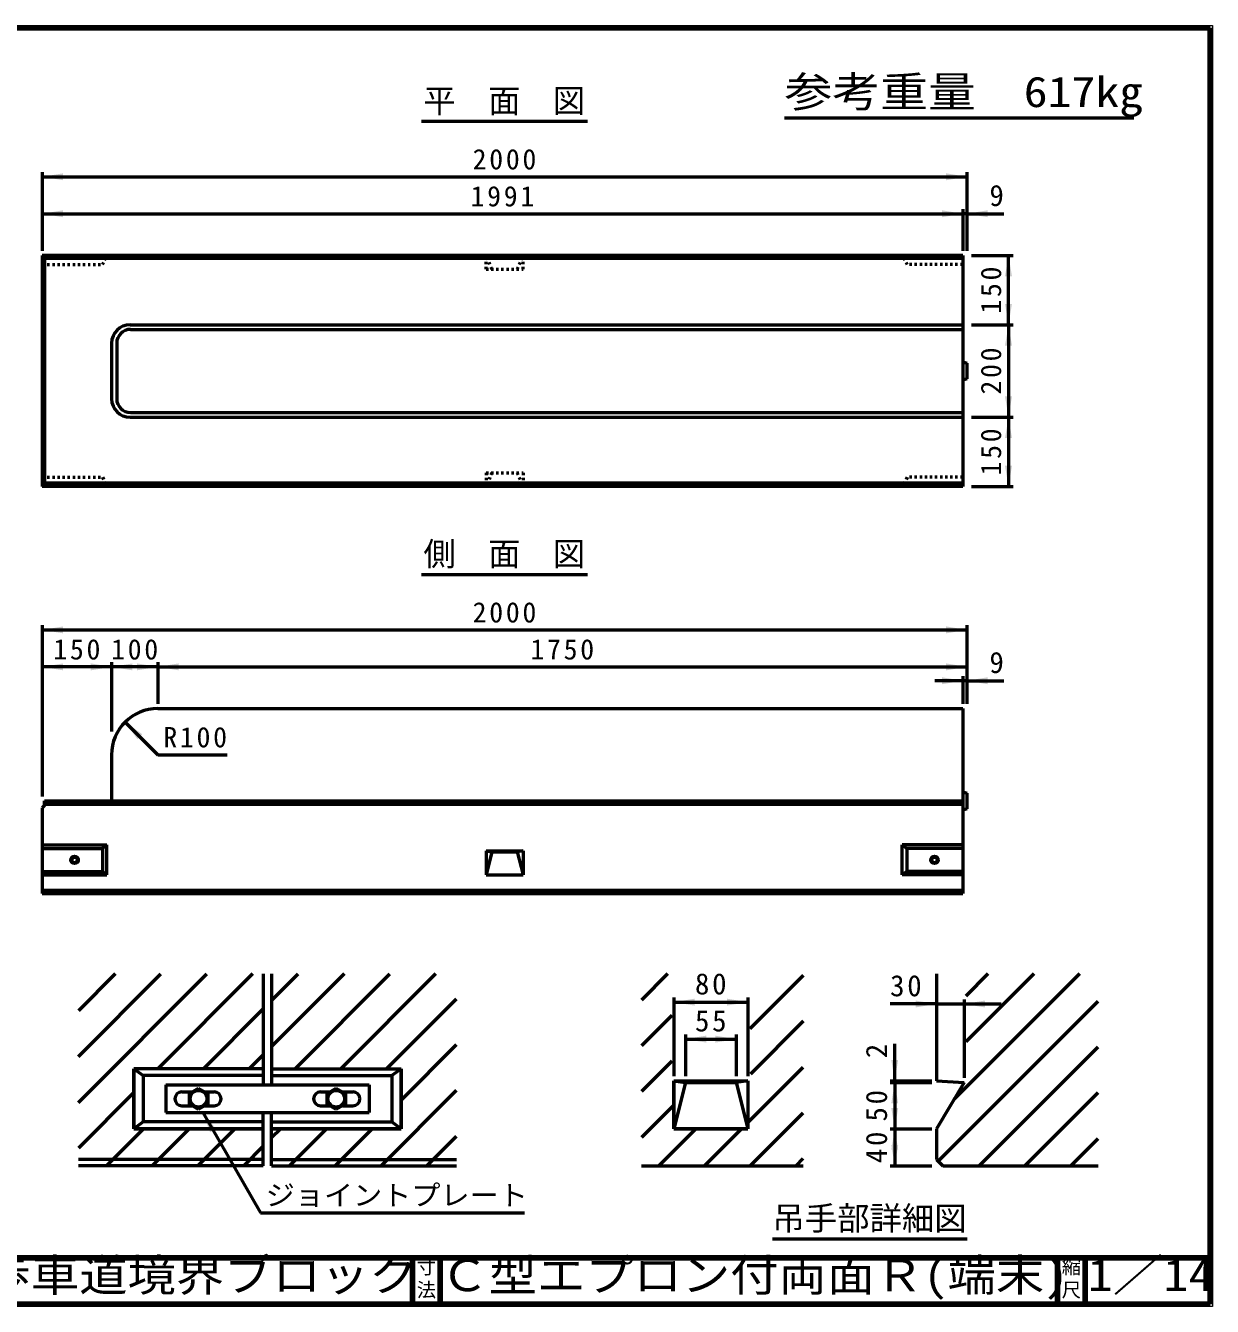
# Model space of a CAD drawing. Units: millimetres, scale not verified. Extents: x 100 to 4105, y 100 to 2870.
# Drawn here: x 1538 to 4105, y 100 to 2870 of the extents above; entities that cross this region are included whole.
import ezdxf
from ezdxf.enums import TextEntityAlignment as Align

# ---------------------------------------------------------------- set-up
doc = ezdxf.new("R2010")
doc.units = ezdxf.units.MM
doc.header["$LTSCALE"] = 5
doc.linetypes.add('USER1', pattern=[2.2, 1, -1.2])
doc.layers.add('V-nasSTD', color=7, linetype='Continuous', lineweight=50)
doc.styles.add('ＭＳ ゴシック', font='')
doc.styles.get('ＭＳ ゴシック').set_extended_font_data('MS Gothic')

msp = doc.modelspace()

# ---------------------------------------------------------------- hatches: boundary and pattern name
at = {"layer": 'V-nasSTD'}
for points in [[(1619, 2550.587), (1574, 2543.087), (1619, 2535.587)], [(3529, 2535.587), (3574, 2543.087), (3529, 2550.587)], [(1619, 2470.587), (1574, 2463.087), (1619, 2455.587)], [(3520, 2470.587), (3565, 2463.087), (3520, 2455.587)], [(3619, 2455.587), (3574, 2463.087), (3619, 2470.587)], [(3671.5, 2328.087), (3664, 2373.087), (3656.5, 2328.087)], [(3656.5, 2268.087), (3664, 2223.087), (3671.5, 2268.087)], [(3656.5, 2178.087), (3664, 2223.087), (3671.5, 2178.087)], [(3671.5, 2068.087), (3664, 2023.087), (3656.5, 2068.087)], [(3656.5, 1978.087), (3664, 2023.087), (3671.5, 1978.087)], [(3671.5, 1918.087), (3664, 1873.087), (3656.5, 1918.087)], [(1619, 1570.587), (1574, 1563.087), (1619, 1555.587)], [(3529, 1555.587), (3574, 1563.087), (3529, 1570.587)], [(1619, 1475.587), (1574, 1483.087), (1619, 1490.587)], [(1679, 1490.587), (1724, 1483.087), (1679, 1475.587)], [(1769, 1475.587), (1724, 1483.087), (1769, 1490.587)], [(1779, 1490.587), (1824, 1483.087), (1779, 1475.587)], [(1869, 1490.587), (1824, 1483.087), (1869, 1475.587)], [(3529, 1490.587), (3574, 1483.087), (3529, 1475.587)], [(3520, 1445.587), (3565, 1453.087), (3520, 1460.587)], [(3619, 1445.587), (3574, 1453.087), (3619, 1460.587)], [(1790.412, 1337.281), (1753.289, 1363.798), (1779.806, 1326.675)], [(2985.088, 765.522), (2940.088, 758.022), (2985.088, 750.522)], [(3055.088, 750.522), (3100.088, 758.022), (3055.088, 765.522)], [(3462.912, 746.522), (3507.912, 754.022), (3462.912, 761.522)], [(3612.912, 761.522), (3567.912, 754.022), (3612.912, 746.522)], [(3010.088, 685.522), (2965.088, 678.022), (3010.088, 670.522)], [(3030.088, 670.522), (3075.088, 678.022), (3030.088, 685.522)], [(3410.412, 633.022), (3417.912, 588.022), (3425.412, 633.022)], [(3425.412, 539.022), (3417.912, 584.022), (3410.412, 539.022)], [(3410.412, 529.022), (3417.912, 484.022), (3425.412, 529.022)], [(1950.083, 483.801), (1921.088, 519.022), (1937.093, 476.301)], [(3425.412, 439.022), (3417.912, 484.022), (3410.412, 439.022)], [(3410.412, 449.022), (3417.912, 404.022), (3425.412, 449.022)]]:
    msp.add_hatch(color=256, dxfattribs=at).paths.add_polyline_path(points)

# ---------------------------------------------------------------- linework, layer by layer
at = {"layer": 'V-nasSTD', "lineweight": 100}
for p, q in [((4100, 2865), (105, 2865)), ((4100, 105), (4100, 2865)), ((105, 205), (4100, 205)), ((2375, 205), (2375, 105)), ((2435, 205), (2435, 105)), ((3770, 205), (3770, 105)), ((3830, 205), (3830, 105)), ((105, 105), (4100, 105))]:
    msp.add_line(p, q, dxfattribs=at)
at = {"layer": 'V-nasSTD'}
for p, q in [((2394.5, 2663.087), (2753.5, 2663.087)), ((3935, 2669.806), (3179.5, 2669.806)), ((1574, 2553.087), (1574, 2383.087)), ((3574, 2553.087), (3574, 2383.087)), ((1574, 2543.087), (3574, 2543.087)), ((3565, 2473.087), (3565, 2383.087)), ((1574, 2463.087), (3565, 2463.087)), ((3574, 2463.087), (3565, 2463.087)), ((3574, 2463.087), (3654, 2463.087)), ((1574, 2373.087), (1574, 1873.087)), ((3565, 2373.087), (1574, 2373.087)), ((1579, 2373.087), (1579, 1873.087)), ((3565, 2366.087), (1579, 2366.087)), ((3565, 2373.087), (3565, 1873.087)), ((3584, 2373.087), (3674, 2373.087)), ((3664, 2223.087), (3664, 2373.087)), ((1764, 2223.087), (3565, 2223.087)), ((3584, 2223.087), (3674, 2223.087)), ((3664, 2223.087), (3664, 2023.087)), ((1765, 2213.087), (3565, 2213.087)), ((1724, 2183.087), (1724, 2063.087)), ((1735, 2183.087), (1735, 2063.087)), ((3565, 2143.087), (3574, 2140.087)), ((3574, 2140.087), (3574, 2106.087)), ((3574, 2106.087), (3565, 2103.087)), ((1764, 2023.087), (3565, 2023.087)), ((1765, 2033.087), (3565, 2033.087)), ((3584, 2023.087), (3674, 2023.087)), ((3664, 2023.087), (3664, 1873.087)), ((3565, 1873.087), (1574, 1873.087)), ((3565, 1880.087), (1579, 1880.087)), ((3584, 1873.087), (3674, 1873.087)), ((2394.5, 1683.087), (2753.5, 1683.087)), ((1574, 1573.087), (1574, 1203.087)), ((1574, 1563.087), (3574, 1563.087)), ((3574, 1573.087), (3574, 1403.087)), ((1724, 1483.087), (1574, 1483.087)), ((1724, 1493.087), (1724, 1343.087)), ((1824, 1483.087), (1724, 1483.087)), ((1824, 1493.087), (1824, 1403.087)), ((1824, 1483.087), (3574, 1483.087)), ((3565, 1453.087), (3505, 1453.087)), ((3565, 1463.087), (3565, 1403.087)), ((3574, 1453.087), (3565, 1453.087)), ((3574, 1453.087), (3654, 1453.087)), ((1824, 1393.087), (3565, 1393.087)), ((3565, 1393.087), (3565, 993.087)), ((1753.289, 1363.798), (1824, 1293.087)), ((1724, 1293.087), (1724, 1193.087)), ((1824, 1293.087), (1974, 1293.087)), ((1579, 1193.087), (3565, 1193.087)), ((1579, 1183.087), (1579, 1193.087)), ((3565, 1213.087), (3574, 1210.087)), ((3574, 1210.087), (3574, 1176.087)), ((1579, 1183.087), (1574, 1178.087)), ((1574, 1178.087), (1574, 993.087)), ((1579, 1186.087), (3565, 1186.087)), ((3574, 1176.087), (3565, 1173.087)), ((1574, 1098.087), (1714, 1098.087)), ((1574, 1090.587), (1704, 1090.587)), ((1714, 1098.087), (1704, 1090.587)), ((1704, 1090.587), (1704, 1040.587)), ((1714, 1033.087), (1714, 1098.087)), ((2534, 1085.087), (2534, 1033.087)), ((2534, 1085.087), (2614, 1085.087)), ((2534, 1085.087), (2546.5, 1083.087)), ((2546.5, 1083.087), (2534, 1033.087)), ((2546.5, 1083.087), (2601.5, 1083.087)), ((2614, 1085.087), (2601.5, 1083.087)), ((2601.5, 1083.087), (2614, 1033.087)), ((2614, 1085.087), (2614, 1033.087)), ((3565, 1098.087), (3434, 1098.087)), ((3434, 1033.087), (3434, 1098.087)), ((3434, 1098.087), (3444, 1090.587)), ((3565, 1090.587), (3444, 1090.587)), ((3444, 1090.587), (3444, 1040.587)), ((1574, 1040.587), (1704, 1040.587)), ((1574, 1033.087), (1714, 1033.087)), ((1704, 1040.587), (1714, 1033.087)), ((2534, 1033.087), (2614, 1033.087)), ((3444, 1040.587), (3434, 1033.087)), ((3565, 1033.087), (3434, 1033.087)), ((3565, 1040.587), (3444, 1040.587)), ((1574, 1000.087), (3565, 1000.087)), ((1574, 993.087), (3565, 993.087)), ((1731.832, 819.022), (1652.088, 739.278)), ((1652.088, 640.283), (1830.827, 819.022)), ((1652.088, 541.288), (1929.822, 819.022)), ((2028.816, 819.022), (1823.816, 614.022)), ((2052.088, 819.022), (2052.088, 579.022)), ((2070.088, 819.022), (2070.088, 579.022)), ((2070.088, 761.298), (2127.811, 819.022)), ((2226.806, 819.022), (2070.088, 662.303)), ((2120.801, 614.022), (2325.801, 819.022)), ((2424.796, 819.022), (2219.796, 614.022)), ((2926.59, 819.022), (2870.088, 762.52)), ((3220.088, 815.535), (3104.793, 700.24)), ((3507.912, 819.022), (3507.912, 588.022)), ((3817.545, 819.022), (3545.964, 547.441)), ((3718.55, 819.022), (3571.552, 672.024)), ((3619.555, 819.022), (3571.552, 771.019)), ((2318.791, 614.022), (2470.088, 765.318)), ((2940.088, 768.022), (2940.088, 598.022)), ((2940.088, 758.022), (3100.088, 758.022)), ((3100.088, 768.022), (3100.088, 598.022)), ((3507.912, 754.022), (3407.912, 754.022)), ((3507.912, 754.022), (3567.912, 754.022)), ((3511.726, 414.208), (3857.912, 760.395)), ((3567.912, 764.022), (3567.912, 594.022)), ((3567.912, 754.022), (3647.912, 754.022)), ((1922.811, 614.022), (2052.088, 743.298)), ((2935.849, 729.286), (2870.088, 663.525)), ((3220.088, 716.54), (3105.761, 602.213)), ((2350.088, 546.324), (2470.088, 666.324)), ((2965.088, 688.022), (2965.088, 598.022)), ((2965.088, 678.022), (3075.088, 678.022)), ((3075.088, 688.022), (3075.088, 598.022)), ((3417.912, 588.022), (3417.912, 668.022)), ((2052.088, 644.303), (2021.806, 614.022)), ((3600.534, 404.022), (3857.912, 661.4)), ((2052.088, 614.022), (1772.088, 614.022)), ((1772.088, 484.022), (1772.088, 614.022)), ((1772.088, 614.022), (1792.088, 599.022)), ((2052.088, 614.022), (1772.088, 614.022)), ((1772.088, 614.022), (1772.088, 484.022)), ((2070.088, 614.022), (2350.088, 614.022)), ((2070.088, 614.022), (2350.088, 614.022)), ((2350.088, 614.022), (2330.088, 599.022)), ((2350.088, 484.022), (2350.088, 614.022)), ((2350.088, 614.022), (2350.088, 484.022)), ((2935.849, 630.291), (2870.088, 564.53)), ((3100.088, 497.545), (3220.088, 617.545)), ((2052.088, 599.022), (1792.088, 599.022)), ((1792.088, 599.022), (1792.088, 499.022)), ((2070.088, 599.022), (2330.088, 599.022)), ((2330.088, 599.022), (2330.088, 499.022)), ((2940.088, 588.022), (2940.088, 484.022)), ((2940.088, 588.022), (3100.088, 588.022)), ((2940.088, 588.022), (2965.088, 584.022)), ((2940.088, 484.022), (2940.088, 588.022)), ((2940.088, 588.022), (3100.088, 588.022)), ((2965.088, 584.022), (2940.088, 484.022)), ((2965.088, 584.022), (3075.088, 584.022)), ((3100.088, 588.022), (3075.088, 584.022)), ((3075.088, 584.022), (3100.088, 484.022)), ((3100.088, 588.022), (3100.088, 484.022)), ((3100.088, 588.022), (3100.088, 484.022)), ((3407.912, 588.022), (3497.912, 588.022)), ((3407.912, 584.022), (3497.912, 584.022)), ((3417.912, 588.022), (3417.912, 584.022)), ((3417.912, 584.022), (3417.912, 484.022)), ((3507.912, 588.022), (3567.912, 584.022)), ((3507.912, 588.022), (3567.912, 584.022)), ((3567.912, 584.022), (3507.912, 484.022)), ((3567.912, 584.022), (3507.912, 484.022)), ((1772.088, 562.293), (1652.088, 442.293)), ((1841.088, 579.022), (1841.088, 519.022)), ((1841.088, 579.022), (2281.088, 579.022)), ((1876.088, 564.022), (1898.231, 564.022)), ((1892.169, 560.522), (1912.088, 572.022)), ((1892.169, 537.522), (1892.169, 560.522)), ((1912.088, 572.022), (1932.006, 560.522)), ((1925.944, 564.022), (1946.088, 564.022)), ((1932.006, 560.522), (1932.006, 537.522)), ((2176.088, 564.022), (2196.231, 564.022)), ((2190.169, 560.522), (2210.088, 572.022)), ((2190.169, 537.522), (2190.169, 560.522)), ((2210.088, 572.022), (2230.006, 560.522)), ((2223.944, 564.022), (2246.088, 564.022)), ((2230.006, 560.522), (2230.006, 537.522)), ((2281.088, 579.022), (2281.088, 519.022)), ((2306.781, 404.022), (2470.088, 567.329)), ((3699.529, 404.022), (3857.912, 562.405)), ((1876.088, 534.022), (1898.231, 534.022)), ((1912.088, 526.022), (1892.169, 537.522)), ((1932.006, 537.522), (1912.088, 526.022)), ((1925.944, 534.022), (1946.088, 534.022)), ((2176.088, 534.022), (2196.231, 534.022)), ((2210.088, 526.022), (2190.169, 537.522)), ((2230.006, 537.522), (2210.088, 526.022)), ((2223.944, 534.022), (2246.088, 534.022)), ((2940.088, 535.535), (2870.088, 465.535)), ((1792.088, 499.022), (1772.088, 484.022)), ((2052.088, 499.022), (1792.088, 499.022)), ((1841.088, 519.022), (2281.088, 519.022)), ((1921.088, 519.022), (2046.088, 302.516)), ((2052.088, 404.022), (2052.088, 519.022)), ((2070.088, 404.022), (2070.088, 519.022)), ((2070.088, 499.022), (2330.088, 499.022)), ((2330.088, 499.022), (2350.088, 484.022)), ((3105.56, 404.022), (3220.088, 518.55)), ((1712.811, 404.022), (1792.811, 484.022)), ((2052.088, 484.022), (1772.088, 484.022)), ((1772.088, 484.022), (2052.088, 484.022)), ((1891.806, 484.022), (1811.806, 404.022)), ((1910.801, 404.022), (1990.801, 484.022)), ((2070.088, 484.022), (2350.088, 484.022)), ((2350.088, 484.022), (2070.088, 484.022)), ((2089.796, 484.022), (2070.088, 464.313)), ((2108.791, 404.022), (2188.791, 484.022)), ((2207.786, 404.022), (2287.786, 484.022)), ((2987.57, 484.022), (2907.57, 404.022)), ((2940.088, 484.022), (3100.088, 484.022)), ((3100.088, 484.022), (2940.088, 484.022)), ((3006.565, 404.022), (3086.565, 484.022)), ((3407.912, 484.022), (3497.912, 484.022)), ((3417.912, 484.022), (3417.912, 404.022)), ((3507.912, 484.022), (3507.912, 418.022)), ((2052.088, 446.313), (2009.796, 404.022)), ((2405.776, 404.022), (2470.088, 468.334)), ((3798.524, 404.022), (3857.912, 463.41)), ((2052.088, 418.022), (1652.088, 418.022)), ((2070.088, 418.022), (2470.088, 418.022)), ((3204.555, 404.022), (3220.088, 419.555)), ((3507.912, 418.022), (3521.912, 404.022)), ((2052.088, 404.022), (1652.088, 404.022)), ((2070.088, 404.022), (2470.088, 404.022)), ((2870.088, 404.022), (3220.088, 404.022)), ((3407.912, 404.022), (3497.912, 404.022)), ((3521.912, 404.022), (3857.912, 404.022)), ((2046.088, 302.516), (2617.338, 302.516)), ((3153.37, 246.12), (3574.63, 246.12))]:
    msp.add_line(p, q, dxfattribs=at)
at = {"layer": 'V-nasSTD', "linetype": 'USER1'}
for p, q in [((1704, 2353.087), (1714, 2373.087)), ((2534, 2343.087), (2534, 2373.087)), ((2546.5, 2343.087), (2534, 2373.087)), ((2601.5, 2343.087), (2614, 2373.087)), ((2614, 2343.087), (2614, 2373.087)), ((3445, 2353.087), (3434, 2373.087)), ((1574, 2353.087), (1704, 2353.087)), ((2534, 2343.087), (2614, 2343.087)), ((3565, 2353.087), (3445, 2353.087)), ((1574, 1893.087), (1704, 1893.087)), ((1704, 1893.087), (1714, 1873.087)), ((2534, 1903.087), (2534, 1873.087)), ((2534, 1903.087), (2614, 1903.087)), ((2546.5, 1903.087), (2534, 1873.087)), ((2601.5, 1903.087), (2614, 1873.087)), ((2614, 1903.087), (2614, 1873.087)), ((3445, 1893.087), (3434, 1873.087)), ((3565, 1893.087), (3445, 1893.087))]:
    msp.add_line(p, q, dxfattribs=at)
at = {"layer": 'V-nasSTD', "lineweight": 13}
msp.add_lwpolyline([(100, 100), (100, 2870), (4105, 2870), (4105, 100)], close=True, dxfattribs=at)
at = {"layer": 'V-nasSTD'}
for centre, radius in [((1644, 1065.587), 8), ((1644, 1065.587), 6), ((3504, 1065.587), 8), ((3504, 1065.587), 6), ((1912.088, 549.022), 18), ((2210.088, 549.022), 18)]:
    msp.add_circle(centre, radius, dxfattribs=at)
for centre, radius, start, end in [((1764, 2183.087), 40, 90, 180), ((1765, 2183.087), 30, 90, 180), ((1764, 2063.087), 40, 180, 270), ((1765, 2063.087), 30, 180, 270), ((1824, 1293.087), 100, 90, 180), ((1876.088, 549.022), 15, 90, 270), ((1946.088, 549.022), 15, 270, 90), ((2176.088, 549.022), 15, 90, 270), ((2246.088, 549.022), 15, 270, 90)]:
    msp.add_arc(centre, radius, start, end, dxfattribs=at)

# ---------------------------------------------------------------- texts
at = {"layer": 'V-nasSTD', "style": 'ＭＳ ゴシック'}
for s, height, width, p in [('参考重量\u3000617kg', 65.98, 1.15, (3179.5, 2759.806)), ('ジョイントプレート', 43.99, 1.05, (2057.338, 362.516)), ('歩車道境界ブロック', 69.65, 1.1, (1445, 202.47)), ('Ｃ型エプロン付両面Ｒ(端末)', 69.65, 1.1, (2435, 202.508)), ('1／14', 69.65, 1.15, (3835, 202.582))]:
    msp.add_text(s, height=height, dxfattribs=dict(at, width=width)).set_placement(p, align=Align.TOP_LEFT)
for s, height, p in [('平\u3000面\u3000図', 51.32, (2398.5, 2733.087)), ('9', 45.82, (3622.75, 2525.587)), ('側\u3000面\u3000図', 51.32, (2398.5, 1753.087)), ('9', 45.82, (3622.75, 1515.587)), ('吊手部詳細図', 51.32, (3153.37, 316.12)), ('寸', 30.79, (2383.982, 200.999)), ('縮', 30.79, (3778.982, 200.999)), ('法', 30.79, (2383.976, 151.01)), ('尺', 30.79, (3778.976, 151.01))]:
    msp.add_text(s, height=height, dxfattribs=at).set_placement(p, align=Align.TOP_LEFT)
msp.add_text('2', height=45.82, rotation=90, dxfattribs=at).set_placement((3355.412, 636.772), align=Align.TOP_LEFT)
at = {"layer": 'V-nasSTD', "attachment_point": 1, "style": 'ＭＳ ゴシック'}
for s, insert, char_height in [('\\T1.2;2000', (2505, 2603.087), 43.99), ('\\T1.2;1991', (2500.5, 2523.087), 43.99), ('\\T1.2;2000', (2505, 1623.087), 43.99), ('\\T1.2;150', (1598, 1543.087), 43.99), ('\\T1.2;100', (1723, 1543.087), 43.99), ('\\T1.2;1750', (2630, 1543.087), 43.99), ('\\T1.2;R100', (1836, 1353.087), 43.99), ('\\T1.19;80', (2985.838, 820.522), 45.82), ('\\T1.19;30', (3407.912, 816.522), 45.82), ('\\T1.19;55', (2985.838, 740.522), 45.82)]:
    msp.add_mtext(s, dxfattribs=dict(at, insert=insert, char_height=char_height))
at = {"layer": 'V-nasSTD', "attachment_point": 1, "rotation": 90, "style": 'ＭＳ ゴシック'}
for s, insert, char_height in [('\\T1.2;150', (3604, 2247.087), 43.99), ('\\T1.2;200', (3604, 2072.087), 43.99), ('\\T1.2;150', (3604, 1897.087), 43.99), ('\\T1.19;50', (3355.412, 499.772), 45.82), ('\\T1.19;40', (3355.412, 409.772), 45.82)]:
    msp.add_mtext(s, dxfattribs=dict(at, insert=insert, char_height=char_height))

doc.saveas('drawing.dxf')
